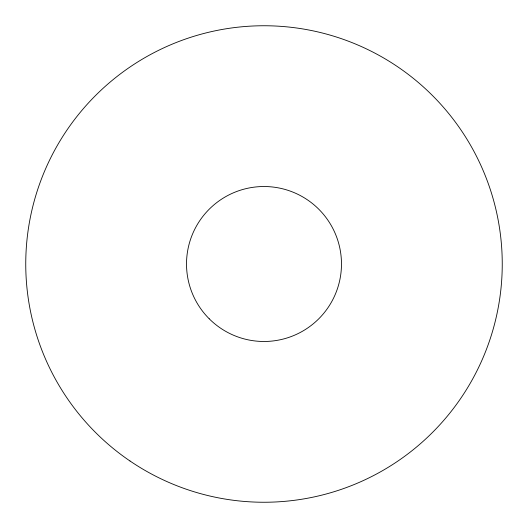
<?xml version="1.0" encoding="UTF-8"?>
<svg xmlns="http://www.w3.org/2000/svg" width="528" height="528" viewBox="0 0 528 528"><rect width="100%" height="100%" fill="white"/><g stroke="black" fill="none" stroke-linecap="round" stroke-linejoin="round"><path stroke-width="0.79" d="M129.994 460.99A238.247 238.247 0 0 0 501.6 281.556A238.247 238.247 0 0 0 160.406 49.454A238.247 238.247 0 0 0 129.994 460.99M209.213 318.787A77.477 77.477 0 0 0 338.837 284.051A77.477 77.477 0 0 0 243.949 189.163A77.477 77.477 0 0 0 209.213 318.787"/></g></svg>
